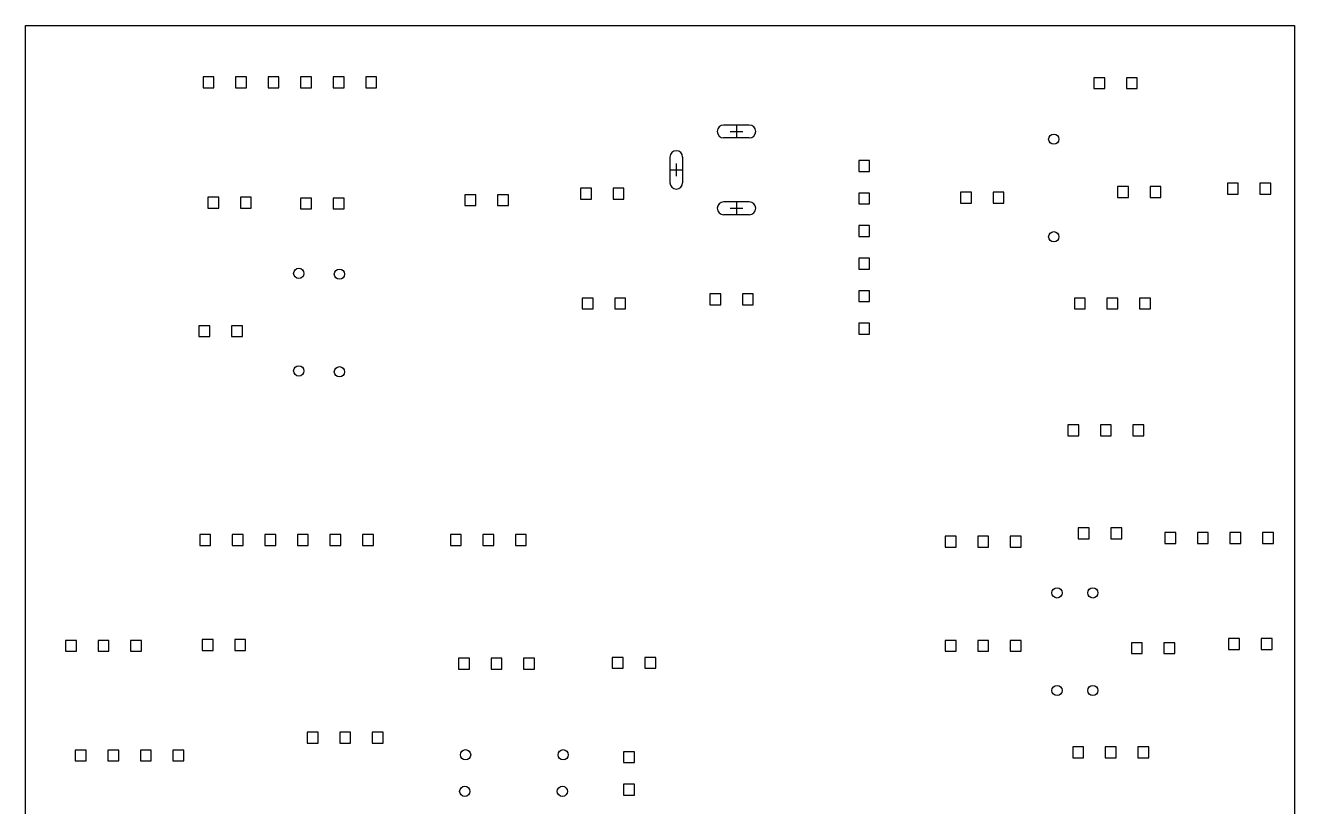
# Model space of a CAD drawing. Extents: x 97 to 197, y -173 to -50.
# Drawn here: x 98.3 to 197.4, y -110.8 to -49.8 of the extents above; entities that cross this region are included whole.
import ezdxf

# ---------------------------------------------------------------- set-up
doc = ezdxf.new("R2010")
doc.units = 0
doc.layers.add('BLACK', color=7, linetype='CONTINUOUS')

msp = doc.modelspace()

# ---------------------------------------------------------------- linework, layer by layer
at = {"layer": 'BLACK', "linetype": 'CONTINUOUS'}
for p, q in [((98.298, -148.717), (98.298, -49.784)), ((98.298, -49.784), (197.358, -49.784)), ((197.358, -49.784), (197.358, -148.717)), ((113.01, -53.8047), (112.162, -53.8047)), ((112.162, -53.8047), (112.162, -54.6533)), ((113.01, -54.6533), (113.01, -53.8047)), ((115.55, -53.8047), (114.702, -53.8047)), ((114.702, -53.8047), (114.702, -54.6533)), ((115.55, -54.6533), (115.55, -53.8047)), ((118.09, -53.8047), (117.242, -53.8047)), ((117.242, -53.8047), (117.242, -54.6533)), ((118.09, -54.6533), (118.09, -53.8047)), ((120.63, -53.8047), (119.782, -53.8047)), ((119.782, -53.8047), (119.782, -54.6533)), ((120.63, -54.6533), (120.63, -53.8047)), ((123.17, -53.8047), (122.322, -53.8047)), ((122.322, -53.8047), (122.322, -54.6533)), ((123.17, -54.6533), (123.17, -53.8047)), ((125.71, -53.8047), (124.862, -53.8047)), ((124.862, -53.8047), (124.862, -54.6533)), ((125.71, -54.6533), (125.71, -53.8047)), ((182.542, -53.8682), (181.694, -53.8682)), ((181.694, -53.8682), (181.694, -54.7168)), ((182.542, -54.7168), (182.542, -53.8682)), ((185.082, -53.8682), (184.234, -53.8682)), ((184.234, -53.8682), (184.234, -54.7168)), ((185.082, -54.7168), (185.082, -53.8682)), ((112.162, -54.6533), (113.01, -54.6533)), ((114.702, -54.6533), (115.55, -54.6533)), ((117.242, -54.6533), (118.09, -54.6533)), ((119.782, -54.6533), (120.63, -54.6533)), ((122.322, -54.6533), (123.17, -54.6533)), ((124.862, -54.6533), (125.71, -54.6533)), ((181.694, -54.7168), (182.542, -54.7168)), ((184.234, -54.7168), (185.082, -54.7168)), ((154.797, -57.5715), (152.797, -57.5715)), ((153.297, -58.0715), (154.297, -58.0715)), ((153.797, -57.5715), (153.797, -58.5715)), ((154.797, -58.5715), (152.797, -58.5715)), ((148.597, -60.0715), (148.597, -62.0715)), ((149.597, -60.0715), (149.597, -62.0715)), ((164.19, -60.3452), (163.342, -60.3452)), ((163.342, -60.3452), (163.342, -61.1938)), ((164.19, -61.1938), (164.19, -60.3452)), ((148.597, -61.0715), (149.597, -61.0715)), ((149.097, -60.5715), (149.097, -61.5715)), ((163.342, -61.1938), (164.19, -61.1938)), ((184.384, -62.3772), (183.536, -62.3772)), ((183.536, -62.3772), (183.536, -63.2258)), ((184.384, -63.2258), (184.384, -62.3772)), ((186.924, -62.3772), (186.076, -62.3772)), ((186.076, -62.3772), (186.076, -63.2258)), ((186.924, -63.2258), (186.924, -62.3772)), ((192.956, -62.1105), (192.108, -62.1105)), ((192.108, -62.1105), (192.108, -62.9591)), ((192.956, -62.9591), (192.956, -62.1105)), ((195.496, -62.1105), (194.648, -62.1105)), ((194.648, -62.1105), (194.648, -62.9591)), ((195.496, -62.9591), (195.496, -62.1105)), ((113.39, -63.2027), (112.542, -63.2027)), ((112.542, -63.2027), (112.542, -64.0513)), ((113.39, -64.0513), (113.39, -63.2027)), ((115.93, -63.2027), (115.082, -63.2027)), ((115.082, -63.2027), (115.082, -64.0513)), ((115.93, -64.0513), (115.93, -63.2027)), ((120.63, -63.2662), (119.782, -63.2662)), ((119.782, -63.2662), (119.782, -64.1148)), ((120.63, -64.1148), (120.63, -63.2662)), ((123.17, -63.2662), (122.322, -63.2662)), ((122.322, -63.2662), (122.322, -64.1148)), ((123.17, -64.1148), (123.17, -63.2662)), ((133.456, -63.0122), (132.608, -63.0122)), ((132.608, -63.0122), (132.608, -63.8608)), ((133.456, -63.8608), (133.456, -63.0122)), ((135.996, -63.0122), (135.148, -63.0122)), ((135.148, -63.0122), (135.148, -63.8608)), ((135.996, -63.8608), (135.996, -63.0122)), ((142.474, -62.5042), (141.626, -62.5042)), ((141.626, -62.5042), (141.626, -63.3528)), ((141.626, -63.3528), (142.474, -63.3528)), ((142.474, -63.3528), (142.474, -62.5042)), ((145.014, -62.5042), (144.166, -62.5042)), ((144.166, -62.5042), (144.166, -63.3528)), ((144.166, -63.3528), (145.014, -63.3528)), ((145.014, -63.3528), (145.014, -62.5042)), ((164.19, -62.8852), (163.342, -62.8852)), ((163.342, -62.8852), (163.342, -63.7338)), ((164.19, -63.7338), (164.19, -62.8852)), ((172.128, -62.8217), (171.28, -62.8217)), ((171.28, -62.8217), (171.28, -63.6703)), ((172.128, -63.6703), (172.128, -62.8217)), ((174.668, -62.8217), (173.82, -62.8217)), ((173.82, -62.8217), (173.82, -63.6703)), ((174.668, -63.6703), (174.668, -62.8217)), ((183.536, -63.2258), (184.384, -63.2258)), ((186.076, -63.2258), (186.924, -63.2258)), ((192.108, -62.9591), (192.956, -62.9591)), ((194.648, -62.9591), (195.496, -62.9591)), ((112.542, -64.0513), (113.39, -64.0513)), ((115.082, -64.0513), (115.93, -64.0513)), ((119.782, -64.1148), (120.63, -64.1148)), ((122.322, -64.1148), (123.17, -64.1148)), ((132.608, -63.8608), (133.456, -63.8608)), ((135.148, -63.8608), (135.996, -63.8608)), ((154.797, -63.5715), (152.797, -63.5715)), ((153.297, -64.0715), (154.297, -64.0715)), ((153.797, -63.5715), (153.797, -64.5715)), ((163.342, -63.7338), (164.19, -63.7338)), ((171.28, -63.6703), (172.128, -63.6703)), ((173.82, -63.6703), (174.668, -63.6703)), ((154.797, -64.5715), (152.797, -64.5715)), ((164.19, -65.4252), (163.342, -65.4252)), ((163.342, -65.4252), (163.342, -66.2738)), ((163.342, -66.2738), (164.19, -66.2738)), ((164.19, -66.2738), (164.19, -65.4252)), ((164.19, -67.9652), (163.342, -67.9652)), ((163.342, -67.9652), (163.342, -68.8138)), ((164.19, -68.8138), (164.19, -67.9652)), ((163.342, -68.8138), (164.19, -68.8138)), ((142.6, -71.0767), (141.752, -71.0767)), ((141.752, -71.0767), (141.752, -71.9253)), ((142.6, -71.9253), (142.6, -71.0767)), ((145.14, -71.0767), (144.292, -71.0767)), ((144.292, -71.0767), (144.292, -71.9253)), ((145.14, -71.9253), (145.14, -71.0767)), ((152.57, -70.7592), (151.722, -70.7592)), ((151.722, -70.7592), (151.722, -71.6078)), ((152.57, -71.6078), (152.57, -70.7592)), ((155.11, -70.7592), (154.262, -70.7592)), ((154.262, -70.7592), (154.262, -71.6078)), ((155.11, -71.6078), (155.11, -70.7592)), ((164.19, -70.5052), (163.342, -70.5052)), ((163.342, -70.5052), (163.342, -71.3538)), ((164.19, -71.3538), (164.19, -70.5052)), ((181.018, -71.0767), (180.17, -71.0767)), ((180.17, -71.0767), (180.17, -71.9253)), ((181.018, -71.9253), (181.018, -71.0767)), ((183.558, -71.0767), (182.71, -71.0767)), ((182.71, -71.0767), (182.71, -71.9253)), ((183.558, -71.9253), (183.558, -71.0767)), ((186.098, -71.0767), (185.25, -71.0767)), ((185.25, -71.0767), (185.25, -71.9253)), ((186.098, -71.9253), (186.098, -71.0767)), ((141.752, -71.9253), (142.6, -71.9253)), ((144.292, -71.9253), (145.14, -71.9253)), ((151.722, -71.6078), (152.57, -71.6078)), ((154.262, -71.6078), (155.11, -71.6078)), ((163.342, -71.3538), (164.19, -71.3538)), ((180.17, -71.9253), (181.018, -71.9253)), ((182.71, -71.9253), (183.558, -71.9253)), ((185.25, -71.9253), (186.098, -71.9253)), ((112.692, -73.2357), (111.844, -73.2357)), ((111.844, -73.2357), (111.844, -74.0843)), ((112.692, -74.0843), (112.692, -73.2357)), ((115.232, -73.2357), (114.384, -73.2357)), ((114.384, -73.2357), (114.384, -74.0843)), ((115.232, -74.0843), (115.232, -73.2357)), ((164.19, -73.0452), (163.342, -73.0452)), ((163.342, -73.0452), (163.342, -73.8938)), ((164.19, -73.8938), (164.19, -73.0452)), ((111.844, -74.0843), (112.692, -74.0843)), ((114.384, -74.0843), (115.232, -74.0843)), ((163.342, -73.8938), (164.19, -73.8938)), ((180.51, -80.9827), (179.662, -80.9827)), ((179.662, -80.9827), (179.662, -81.8313)), ((180.51, -81.8313), (180.51, -80.9827)), ((183.05, -80.9827), (182.202, -80.9827)), ((182.202, -80.9827), (182.202, -81.8313)), ((183.05, -81.8313), (183.05, -80.9827)), ((185.59, -80.9827), (184.742, -80.9827)), ((184.742, -80.9827), (184.742, -81.8313)), ((185.59, -81.8313), (185.59, -80.9827)), ((179.662, -81.8313), (180.51, -81.8313)), ((182.202, -81.8313), (183.05, -81.8313)), ((184.742, -81.8313), (185.59, -81.8313)), ((181.323, -89.0345), (180.475, -89.0345)), ((180.475, -89.0345), (180.475, -89.8831)), ((181.323, -89.8831), (181.323, -89.0345)), ((183.863, -89.0345), (183.015, -89.0345)), ((183.015, -89.0345), (183.015, -89.8831)), ((183.863, -89.8831), (183.863, -89.0345)), ((112.756, -89.5552), (111.908, -89.5552)), ((111.908, -89.5552), (111.908, -90.4038)), ((112.756, -90.4038), (112.756, -89.5552)), ((115.296, -89.5552), (114.448, -89.5552)), ((114.448, -89.5552), (114.448, -90.4038)), ((115.296, -90.4038), (115.296, -89.5552)), ((117.836, -89.5552), (116.988, -89.5552)), ((116.988, -89.5552), (116.988, -90.4038)), ((117.836, -90.4038), (117.836, -89.5552)), ((120.376, -89.5552), (119.528, -89.5552)), ((119.528, -89.5552), (119.528, -90.4038)), ((120.376, -90.4038), (120.376, -89.5552)), ((122.916, -89.5552), (122.068, -89.5552)), ((122.068, -89.5552), (122.068, -90.4038)), ((122.916, -90.4038), (122.916, -89.5552)), ((125.456, -89.5552), (124.608, -89.5552)), ((124.608, -89.5552), (124.608, -90.4038)), ((125.456, -90.4038), (125.456, -89.5552)), ((132.314, -89.5552), (131.466, -89.5552)), ((131.466, -89.5552), (131.466, -90.4038)), ((132.314, -90.4038), (132.314, -89.5552)), ((134.854, -89.5552), (134.006, -89.5552)), ((134.006, -89.5552), (134.006, -90.4038)), ((134.854, -90.4038), (134.854, -89.5552)), ((137.394, -89.5552), (136.546, -89.5552)), ((136.546, -89.5552), (136.546, -90.4038)), ((137.394, -90.4038), (137.394, -89.5552)), ((170.936, -89.6822), (170.088, -89.6822)), ((170.088, -89.6822), (170.088, -90.5308)), ((170.936, -90.5308), (170.936, -89.6822)), ((173.476, -89.6822), (172.628, -89.6822)), ((172.628, -89.6822), (172.628, -90.5308)), ((173.476, -90.5308), (173.476, -89.6822)), ((176.016, -89.6822), (175.168, -89.6822)), ((175.168, -89.6822), (175.168, -90.5308)), ((176.016, -90.5308), (176.016, -89.6822)), ((180.475, -89.8831), (181.323, -89.8831)), ((183.015, -89.8831), (183.863, -89.8831)), ((188.079, -89.3901), (187.231, -89.3901)), ((187.231, -89.3901), (187.231, -90.2387)), ((188.079, -90.2387), (188.079, -89.3901)), ((190.619, -89.3901), (189.771, -89.3901)), ((189.771, -89.3901), (189.771, -90.2387)), ((190.619, -90.2387), (190.619, -89.3901)), ((193.159, -89.3901), (192.311, -89.3901)), ((192.311, -89.3901), (192.311, -90.2387)), ((193.159, -90.2387), (193.159, -89.3901)), ((195.699, -89.3901), (194.851, -89.3901)), ((194.851, -89.3901), (194.851, -90.2387)), ((195.699, -90.2387), (195.699, -89.3901)), ((111.908, -90.4038), (112.756, -90.4038)), ((114.448, -90.4038), (115.296, -90.4038)), ((116.988, -90.4038), (117.836, -90.4038)), ((119.528, -90.4038), (120.376, -90.4038)), ((122.068, -90.4038), (122.916, -90.4038)), ((124.608, -90.4038), (125.456, -90.4038)), ((131.466, -90.4038), (132.314, -90.4038)), ((134.006, -90.4038), (134.854, -90.4038)), ((136.546, -90.4038), (137.394, -90.4038)), ((170.088, -90.5308), (170.936, -90.5308)), ((172.628, -90.5308), (173.476, -90.5308)), ((175.168, -90.5308), (176.016, -90.5308)), ((187.231, -90.2387), (188.079, -90.2387)), ((189.771, -90.2387), (190.619, -90.2387)), ((192.311, -90.2387), (193.159, -90.2387)), ((194.851, -90.2387), (195.699, -90.2387)), ((102.278, -97.8102), (101.43, -97.8102)), ((101.43, -97.8102), (101.43, -98.6588)), ((102.278, -98.6588), (102.278, -97.8102)), ((104.818, -97.8102), (103.97, -97.8102)), ((103.97, -97.8102), (103.97, -98.6588)), ((104.818, -98.6588), (104.818, -97.8102)), ((107.358, -97.8102), (106.51, -97.8102)), ((106.51, -97.8102), (106.51, -98.6588)), ((107.358, -98.6588), (107.358, -97.8102)), ((112.946, -97.7467), (112.098, -97.7467)), ((112.098, -97.7467), (112.098, -98.5953)), ((112.946, -98.5953), (112.946, -97.7467)), ((115.486, -97.7467), (114.638, -97.7467)), ((114.638, -97.7467), (114.638, -98.5953)), ((115.486, -98.5953), (115.486, -97.7467)), ((170.936, -97.8102), (170.088, -97.8102)), ((170.088, -97.8102), (170.088, -98.6588)), ((170.936, -98.6588), (170.936, -97.8102)), ((173.476, -97.8102), (172.628, -97.8102)), ((172.628, -97.8102), (172.628, -98.6588)), ((173.476, -98.6588), (173.476, -97.8102)), ((176.016, -97.8102), (175.168, -97.8102)), ((175.168, -97.8102), (175.168, -98.6588)), ((176.016, -98.6588), (176.016, -97.8102)), ((185.463, -98.0007), (184.615, -98.0007)), ((184.615, -98.0007), (184.615, -98.8493)), ((185.463, -98.8493), (185.463, -98.0007)), ((188.003, -98.0007), (187.155, -98.0007)), ((187.155, -98.0007), (187.155, -98.8493)), ((188.003, -98.8493), (188.003, -98.0007)), ((193.058, -97.6705), (192.21, -97.6705)), ((192.21, -97.6705), (192.21, -98.5191)), ((193.058, -98.5191), (193.058, -97.6705)), ((195.598, -97.6705), (194.75, -97.6705)), ((194.75, -97.6705), (194.75, -98.5191)), ((195.598, -98.5191), (195.598, -97.6705)), ((101.43, -98.6588), (102.278, -98.6588)), ((103.97, -98.6588), (104.818, -98.6588)), ((106.51, -98.6588), (107.358, -98.6588)), ((112.098, -98.5953), (112.946, -98.5953)), ((114.638, -98.5953), (115.486, -98.5953)), ((170.088, -98.6588), (170.936, -98.6588)), ((172.628, -98.6588), (173.476, -98.6588)), ((175.168, -98.6588), (176.016, -98.6588)), ((184.615, -98.8493), (185.463, -98.8493)), ((187.155, -98.8493), (188.003, -98.8493)), ((192.21, -98.5191), (193.058, -98.5191)), ((194.75, -98.5191), (195.598, -98.5191)), ((132.948, -99.2072), (132.1, -99.2072)), ((132.1, -99.2072), (132.1, -100.056)), ((132.948, -100.056), (132.948, -99.2072)), ((135.488, -99.2072), (134.64, -99.2072)), ((134.64, -99.2072), (134.64, -100.056)), ((135.488, -100.056), (135.488, -99.2072)), ((138.028, -99.2072), (137.18, -99.2072)), ((137.18, -99.2072), (137.18, -100.056)), ((138.028, -100.056), (138.028, -99.2072)), ((144.95, -99.1437), (144.102, -99.1437)), ((144.102, -99.1437), (144.102, -99.9923)), ((144.102, -99.9923), (144.95, -99.9923)), ((144.95, -99.9923), (144.95, -99.1437)), ((147.49, -99.1437), (146.642, -99.1437)), ((146.642, -99.1437), (146.642, -99.9923)), ((146.642, -99.9923), (147.49, -99.9923)), ((147.49, -99.9923), (147.49, -99.1437)), ((132.1, -100.056), (132.948, -100.056)), ((134.64, -100.056), (135.488, -100.056)), ((137.18, -100.056), (138.028, -100.056)), ((121.138, -104.986), (120.29, -104.986)), ((120.29, -104.986), (120.29, -105.834)), ((121.138, -105.834), (121.138, -104.986)), ((123.678, -104.986), (122.83, -104.986)), ((122.83, -104.986), (122.83, -105.834)), ((123.678, -105.834), (123.678, -104.986)), ((126.218, -104.986), (125.37, -104.986)), ((125.37, -104.986), (125.37, -105.834)), ((126.218, -105.834), (126.218, -104.986)), ((120.29, -105.834), (121.138, -105.834)), ((122.83, -105.834), (123.678, -105.834)), ((125.37, -105.834), (126.218, -105.834)), ((103.04, -106.383), (102.192, -106.383)), ((102.192, -106.383), (102.192, -107.231)), ((103.04, -107.231), (103.04, -106.383)), ((105.58, -106.383), (104.732, -106.383)), ((104.732, -106.383), (104.732, -107.231)), ((105.58, -107.231), (105.58, -106.383)), ((108.12, -106.383), (107.272, -106.383)), ((107.272, -106.383), (107.272, -107.231)), ((108.12, -107.231), (108.12, -106.383)), ((110.66, -106.383), (109.812, -106.383)), ((109.812, -106.383), (109.812, -107.231)), ((110.66, -107.231), (110.66, -106.383)), ((145.839, -106.51), (144.991, -106.51)), ((144.991, -106.51), (144.991, -107.358)), ((145.839, -107.358), (145.839, -106.51)), ((180.891, -106.129), (180.043, -106.129)), ((180.043, -106.129), (180.043, -106.977)), ((180.043, -106.977), (180.891, -106.977)), ((180.891, -106.977), (180.891, -106.129)), ((183.431, -106.129), (182.583, -106.129)), ((182.583, -106.129), (182.583, -106.977)), ((182.583, -106.977), (183.431, -106.977)), ((183.431, -106.977), (183.431, -106.129)), ((185.971, -106.129), (185.123, -106.129)), ((185.123, -106.129), (185.123, -106.977)), ((185.123, -106.977), (185.971, -106.977)), ((185.971, -106.977), (185.971, -106.129)), ((102.192, -107.231), (103.04, -107.231)), ((104.732, -107.231), (105.58, -107.231)), ((107.272, -107.231), (108.12, -107.231)), ((109.812, -107.231), (110.66, -107.231)), ((144.991, -107.358), (145.839, -107.358)), ((145.839, -109.05), (144.991, -109.05)), ((144.991, -109.05), (144.991, -109.898)), ((144.991, -109.898), (145.839, -109.898)), ((145.839, -109.898), (145.839, -109.05))]:
    msp.add_line(p, q, dxfattribs=at)
at = {"layer": 'BLACK'}
for centre in [(178.562, -58.674), (178.562, -66.294), (119.634, -69.1515), (122.809, -69.215), (119.634, -76.7715), (122.809, -76.835), (178.816, -94.107), (181.61, -94.107), (178.816, -101.727), (181.61, -101.727), (132.652, -106.744), (140.272, -106.744), (132.588, -109.601), (140.208, -109.601)]:
    msp.add_circle(centre, 0.4, dxfattribs=at)
for centre, start, end in [((152.797, -58.0715), 450, 630), ((154.797, -58.0715), 270, 450), ((149.097, -60.0715), 0, 180), ((149.097, -62.0715), 180, 360), ((152.797, -64.0715), 450, 630), ((154.797, -64.0715), 270, 450)]:
    msp.add_arc(centre, 0.5, start, end, dxfattribs=at)

doc.saveas('drawing.dxf')
